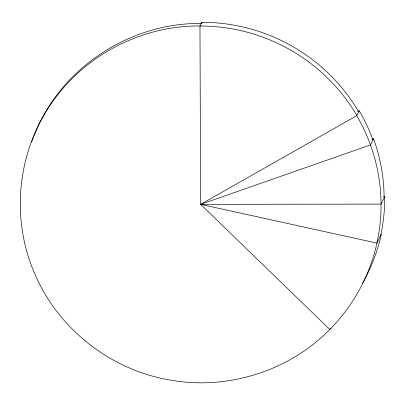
<?xml version="1.0" encoding="UTF-8"?>
<svg xmlns="http://www.w3.org/2000/svg" width="405" height="405" viewBox="0 0 405 405"><rect width="100%" height="100%" fill="white"/><g stroke="black" fill="none" stroke-linecap="round" stroke-linejoin="round"><path stroke-width="0.61" d="M380.619 235.675L380.715 235.249M31.671 142.039L32.243 140.459M32.435 139.933L33.028 138.358M33.225 137.837L33.838 136.272M34.045 135.751L34.678 134.192M34.891 133.67C61.287 67.66 130.299 22.518 201.204 23.48M202.201 22.245L201.827 22.245L199.969 25.95L200.647 204.353L329.802 329.462L330.298 328.475M372.949 140.003L372.357 138.388A178.954 175.608 26.6 0 0 359.949 111.937L359.24 110.722L356.764 115.663L200.647 204.353L376.908 243.086L381.237 234.439L380.842 236.201A183.475 180.043 26.6 0 1 363.199 282.088M384.127 197.929L384.112 196.43A180.19 176.818 26.6 0 0 373.754 139.264L373.567 138.768L370.474 144.944L200.647 204.353L381.034 204.1L384.745 196.693L383.484 196.693M357.59 111.658L359.24 110.722M372.372 139.188L373.567 138.768M200.343 25.945C140.763 25.318 81.871 56.391 49.395 106.459C16.772 155.075 11.137 220.173 34.759 273.719C58.036 328.779 110.519 369.866 169.366 379.915C227.301 390.693 289.904 370.995 330.794 328.46A183.475 180.043 26.6 0 0 376.528 244.848L377.004 242.656A181.789 178.387 26.6 0 0 381.039 204.844L381.024 202.606A180.19 176.818 26.6 0 0 370.661 145.441L369.886 143.329A178.954 175.608 26.6 0 0 357.473 116.878L356.339 114.929M358.197 111.223L358.622 111.957M384.745 196.693L384.75 197.438A181.789 178.387 26.6 0 1 380.71 235.249M201.827 22.245L201.832 23.51M202.201 22.315A179.005 175.654 26.6 0 1 358.329 111.147M200.343 26.021A179.005 175.654 26.6 0 1 356.476 114.853M362.926 282.579A183.475 180.043 26.6 0 1 362.374 283.556"/></g></svg>
